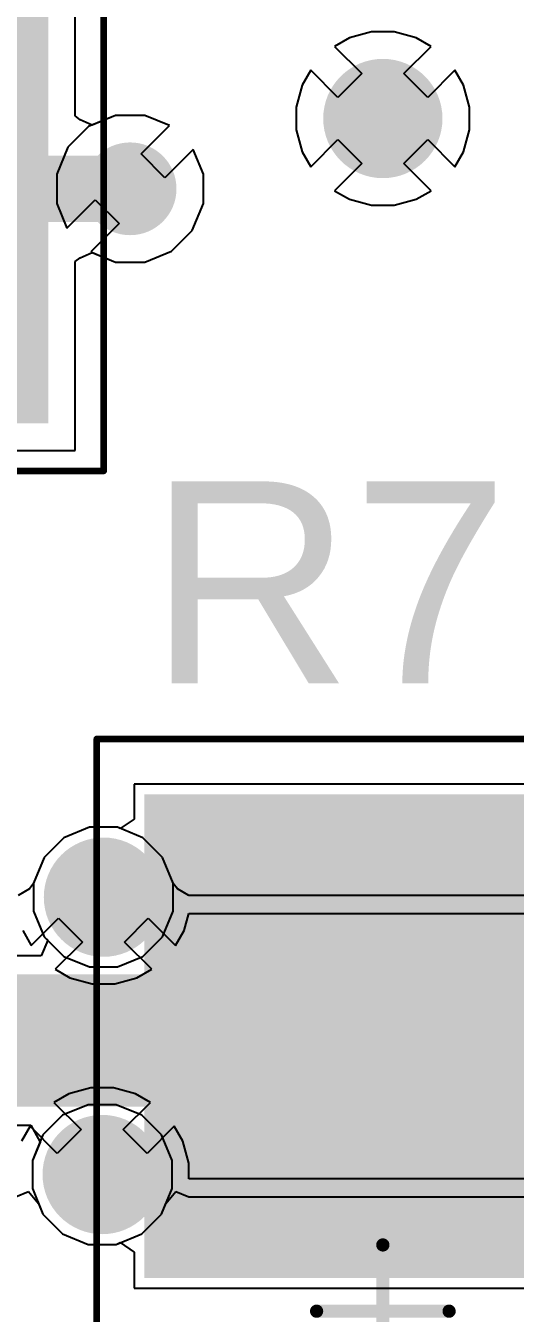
# Model space of a CAD drawing. Header units: inches. Extents: x 3 to 4.98, y 3.05 to 4.16.
# Drawn here: x 3.8309 to 3.9764, y 3.5821 to 3.9646 of the extents above; entities that cross this region are included whole.
import ezdxf

# ---------------------------------------------------------------- set-up
doc = ezdxf.new("R2010")
doc.units = ezdxf.units.IN
doc.header["$MEASUREMENT"] = 0
for name, color, linetype in [('Bottom Layer', 5, 'Continuous'), ('Bottom Solder', 6, 'Continuous'), ('Layer 1', 16, 'Continuous'), ('Layer 2', 76, 'Continuous'), ('Mechanical 15', 56, 'Continuous'), ('Top Layer', 1, 'Continuous'), ('Top Overlay', 2, 'Continuous'), ('Top Paste', 8, 'Continuous'), ('Top Solder', 216, 'Continuous'), ('Via Holes', 16, 'Continuous')]:
    doc.layers.add(name, color=color, linetype=linetype)
doc.styles.add('Arial', font='', dxfattribs={"height": 0.2})
doc.styles.get('Arial').set_extended_font_data('Arial')

# ---------------------------------------------------------------- blocks, each defined once
blk = doc.blocks.new('MSMA2512R0200FGN_2')
at = {"layer": 'Top Layer'}
for points in [[(-0.15157, -0.0689), (-0.15157, 0.0689), (-0.01181, 0.0689), (-0.01181, -0.0689)], [(0.01181, -0.0689), (0.01181, 0.0689), (0.15157, 0.0689), (0.15157, -0.0689)]]:
    blk.add_hatch(color=1, dxfattribs=at).paths.add_polyline_path(points)
at = {"layer": 'Top Paste'}
for points in [[(-0.15157, -0.0689), (-0.15157, 0.0689), (-0.01181, 0.0689), (-0.01181, -0.0689)], [(0.01181, -0.0689), (0.01181, 0.0689), (0.15157, 0.0689), (0.15157, -0.0689)]]:
    blk.add_hatch(color=8, dxfattribs=at).paths.add_polyline_path(points)
at = {"layer": 'Top Solder'}
for points in [[(-0.15354, -0.07087), (-0.15354, 0.07087), (-0.00984, 0.07087), (-0.00984, -0.07087)], [(0.00984, -0.07087), (0.00984, 0.07087), (0.15354, 0.07087), (0.15354, -0.07087)]]:
    blk.add_hatch(color=216, dxfattribs=at).paths.add_polyline_path(points)
at = {"layer": 'Mechanical 15'}
for points in [[(-0.17, 0.085, 0.00197, 0.00197, 0), (-0.17, -0.085, 0.00197, 0.00197, 0)], [(-0.17, 0.085, 0.00197, 0.00197, 0), (0.17, 0.085, 0.00197, 0.00197, 0)], [(0.17, 0.085, 0.00197, 0.00197, 0), (0.17, -0.085, 0.00197, 0.00197, 0)], [(0, 0.01969, 0.00394, 0.00394, 0), (0, -0.01969, 0.00394, 0.00394, 0)], [(-0.01969, 0, 0.00394, 0.00394, 0), (0.01969, 0, 0.00394, 0.00394, 0)], [(-0.17, -0.085, 0.00197, 0.00197, 0), (0.17, -0.085, 0.00197, 0.00197, 0)]]:
    blk.add_lwpolyline(points, format="xyseb", dxfattribs=at)
for points in [[(-0.17049, 0.085, 0.000984, 0.000984, 1), (-0.16951, 0.085, 0.000984, 0.000984, 1)], [(-0.17049, 0.085, 0.000984, 0.000984, 1), (-0.16951, 0.085, 0.000984, 0.000984, 1)], [(0.16951, 0.085, 0.000984, 0.000984, 1), (0.17049, 0.085, 0.000984, 0.000984, 1)], [(0.16951, 0.085, 0.000984, 0.000984, 1), (0.17049, 0.085, 0.000984, 0.000984, 1)], [(-0.00098, 0.01969, 0.00197, 0.00197, 1), (0.00098, 0.01969, 0.00197, 0.00197, 1)], [(-0.02067, 0, 0.00197, 0.00197, 1), (-0.0187, 0, 0.00197, 0.00197, 1)], [(0.0187, 0, 0.00197, 0.00197, 1), (0.02067, 0, 0.00197, 0.00197, 1)], [(-0.00098, -0.01969, 0.00197, 0.00197, 1), (0.00098, -0.01969, 0.00197, 0.00197, 1)], [(-0.17049, -0.085, 0.000984, 0.000984, 1), (-0.16951, -0.085, 0.000984, 0.000984, 1)], [(-0.17049, -0.085, 0.000984, 0.000984, 1), (-0.16951, -0.085, 0.000984, 0.000984, 1)], [(0.16951, -0.085, 0.000984, 0.000984, 1), (0.17049, -0.085, 0.000984, 0.000984, 1)], [(0.16951, -0.085, 0.000984, 0.000984, 1), (0.17049, -0.085, 0.000984, 0.000984, 1)]]:
    blk.add_lwpolyline(points, format="xyseb", close=True, dxfattribs=at)
blk = doc.blocks.new('MSMA2512R0200FGN_5')
at = {"layer": 'Top Layer'}
for points in [[(-0.15157, -0.0689), (-0.15157, 0.0689), (-0.01181, 0.0689), (-0.01181, -0.0689)], [(0.01181, -0.0689), (0.01181, 0.0689), (0.15157, 0.0689), (0.15157, -0.0689)]]:
    blk.add_hatch(color=1, dxfattribs=at).paths.add_polyline_path(points)
at = {"layer": 'Top Paste'}
for points in [[(-0.15157, -0.0689), (-0.15157, 0.0689), (-0.01181, 0.0689), (-0.01181, -0.0689)], [(0.01181, -0.0689), (0.01181, 0.0689), (0.15157, 0.0689), (0.15157, -0.0689)]]:
    blk.add_hatch(color=8, dxfattribs=at).paths.add_polyline_path(points)
at = {"layer": 'Top Solder'}
for points in [[(-0.15354, -0.07087), (-0.15354, 0.07087), (-0.00984, 0.07087), (-0.00984, -0.07087)], [(0.00984, -0.07087), (0.00984, 0.07087), (0.15354, 0.07087), (0.15354, -0.07087)]]:
    blk.add_hatch(color=216, dxfattribs=at).paths.add_polyline_path(points)
at = {"layer": 'Mechanical 15'}
for points in [[(-0.17, 0.085, 0.00197, 0.00197, 0), (-0.17, -0.085, 0.00197, 0.00197, 0)], [(0.17, 0.085, 0.00197, 0.00197, 0), (-0.17, 0.085, 0.00197, 0.00197, 0)], [(0.17, 0.085, 0.00197, 0.00197, 0), (0.17, -0.085, 0.00197, 0.00197, 0)], [(0, 0.01969, 0.00394, 0.00394, 0), (0, -0.01969, 0.00394, 0.00394, 0)], [(0.01969, 0, 0.00394, 0.00394, 0), (-0.01969, 0, 0.00394, 0.00394, 0)], [(0.17, -0.085, 0.00197, 0.00197, 0), (-0.17, -0.085, 0.00197, 0.00197, 0)]]:
    blk.add_lwpolyline(points, format="xyseb", dxfattribs=at)
for points in [[(-0.17049, 0.085, 0.000984, 0.000984, 1), (-0.16951, 0.085, 0.000984, 0.000984, 1)], [(-0.17049, 0.085, 0.000984, 0.000984, 1), (-0.16951, 0.085, 0.000984, 0.000984, 1)], [(0.16951, 0.085, 0.000984, 0.000984, 1), (0.17049, 0.085, 0.000984, 0.000984, 1)], [(0.16951, 0.085, 0.000984, 0.000984, 1), (0.17049, 0.085, 0.000984, 0.000984, 1)], [(-0.00098, 0.01969, 0.00197, 0.00197, 1), (0.00098, 0.01969, 0.00197, 0.00197, 1)], [(-0.02067, 0, 0.00197, 0.00197, 1), (-0.0187, 0, 0.00197, 0.00197, 1)], [(0.0187, 0, 0.00197, 0.00197, 1), (0.02067, 0, 0.00197, 0.00197, 1)], [(-0.00098, -0.01969, 0.00197, 0.00197, 1), (0.00098, -0.01969, 0.00197, 0.00197, 1)], [(-0.17049, -0.085, 0.000984, 0.000984, 1), (-0.16951, -0.085, 0.000984, 0.000984, 1)], [(-0.17049, -0.085, 0.000984, 0.000984, 1), (-0.16951, -0.085, 0.000984, 0.000984, 1)], [(0.16951, -0.085, 0.000984, 0.000984, 1), (0.17049, -0.085, 0.000984, 0.000984, 1)], [(0.16951, -0.085, 0.000984, 0.000984, 1), (0.17049, -0.085, 0.000984, 0.000984, 1)]]:
    blk.add_lwpolyline(points, format="xyseb", close=True, dxfattribs=at)

msp = doc.modelspace()

# ---------------------------------------------------------------- hatches: boundary and pattern name
at = {"layer": 'Bottom Layer'}
h = msp.add_hatch(color=5, dxfattribs=at)
edge = h.paths.add_edge_path()
edge.add_arc((3.93701, 3.93701), 0.01575, 0, 360)
h = msp.add_hatch(color=5, dxfattribs=at)
edge = h.paths.add_edge_path()
edge.add_arc((3.86191, 3.91613), 0.01181, 0, 360)
h = msp.add_hatch(color=5, dxfattribs=at)
edge = h.paths.add_edge_path()
edge.add_arc((3.85399, 3.70568), 0.01575, 0, 360)
h = msp.add_hatch(color=5, dxfattribs=at)
edge = h.paths.add_edge_path()
edge.add_arc((3.85361, 3.62328), 0.01575, 0, 360)
at = {"layer": 'Bottom Solder'}
h = msp.add_hatch(color=6, dxfattribs=at)
edge = h.paths.add_edge_path()
edge.add_arc((3.93701, 3.93701), 0.01772, 0, 360)
h = msp.add_hatch(color=6, dxfattribs=at)
edge = h.paths.add_edge_path()
edge.add_arc((3.86191, 3.91613), 0.01378, 0, 360)
h = msp.add_hatch(color=6, dxfattribs=at)
edge = h.paths.add_edge_path()
edge.add_arc((3.85399, 3.70568), 0.01772, 0, 360)
h = msp.add_hatch(color=6, dxfattribs=at)
edge = h.paths.add_edge_path()
edge.add_arc((3.85361, 3.62328), 0.01772, 0, 360)
at = {"layer": 'Layer 1'}
h = msp.add_hatch(color=16, dxfattribs=at)
edge = h.paths.add_edge_path()
edge.add_arc((3.93701, 3.93701), 0.01575, 0, 360)
h = msp.add_hatch(color=16, dxfattribs=at)
edge = h.paths.add_edge_path()
edge.add_arc((3.86191, 3.91613), 0.01181, 0, 360)
h = msp.add_hatch(color=16, dxfattribs=at)
edge = h.paths.add_edge_path()
edge.add_arc((3.85399, 3.70568), 0.01575, 0, 360)
h = msp.add_hatch(color=16, dxfattribs=at)
edge = h.paths.add_edge_path()
edge.add_arc((3.85361, 3.62328), 0.01575, 0, 360)
at = {"layer": 'Layer 2'}
h = msp.add_hatch(color=76, dxfattribs=at)
edge = h.paths.add_edge_path()
edge.add_arc((3.93701, 3.93701), 0.01575, 0, 360)
h = msp.add_hatch(color=76, dxfattribs=at)
edge = h.paths.add_edge_path()
edge.add_arc((3.86191, 3.91613), 0.01181, 0, 360)
h = msp.add_hatch(color=76, dxfattribs=at)
edge = h.paths.add_edge_path()
edge.add_arc((3.85399, 3.70568), 0.01575, 0, 360)
h = msp.add_hatch(color=76, dxfattribs=at)
edge = h.paths.add_edge_path()
edge.add_arc((3.85361, 3.62328), 0.01575, 0, 360)
at = {"layer": 'Top Layer'}
h = msp.add_hatch(color=1, dxfattribs=at)
edge = h.paths.add_edge_path()
edge.add_arc((3.93701, 3.93701), 0.01575, 0, 360)
h = msp.add_hatch(color=1, dxfattribs=at)
edge = h.paths.add_edge_path()
edge.add_arc((3.86191, 3.91613), 0.01181, 0, 360)
h = msp.add_hatch(color=1, dxfattribs=at)
edge = h.paths.add_edge_path()
edge.add_arc((3.85399, 3.70568), 0.01575, 0, 360)
h = msp.add_hatch(color=1, dxfattribs=at)
edge = h.paths.add_edge_path()
edge.add_arc((3.85361, 3.62328), 0.01575, 0, 360)
at = {"layer": 'Top Solder'}
h = msp.add_hatch(color=216, dxfattribs=at)
edge = h.paths.add_edge_path()
edge.add_arc((3.93701, 3.93701), 0.01772, 0, 360)
h = msp.add_hatch(color=216, dxfattribs=at)
edge = h.paths.add_edge_path()
edge.add_arc((3.86191, 3.91613), 0.01378, 0, 360)
h = msp.add_hatch(color=216, dxfattribs=at)
edge = h.paths.add_edge_path()
edge.add_arc((3.85399, 3.70568), 0.01772, 0, 360)
h = msp.add_hatch(color=216, dxfattribs=at)
edge = h.paths.add_edge_path()
edge.add_arc((3.85361, 3.62328), 0.01772, 0, 360)
at = {"layer": 'Via Holes'}
h = msp.add_hatch(color=7, dxfattribs=at)
edge = h.paths.add_edge_path()
edge.add_arc((3.93701, 3.93701), 0.00787, 0, 360)
h = msp.add_hatch(color=7, dxfattribs=at)
edge = h.paths.add_edge_path()
edge.add_arc((3.86191, 3.91613), 0.00787, 0, 360)
h = msp.add_hatch(color=7, dxfattribs=at)
edge = h.paths.add_edge_path()
edge.add_arc((3.85399, 3.70568), 0.00787, 0, 360)
h = msp.add_hatch(color=7, dxfattribs=at)
edge = h.paths.add_edge_path()
edge.add_arc((3.85361, 3.62328), 0.00787, 0, 360)

# ---------------------------------------------------------------- linework, layer by layer
at = {"layer": 'Bottom Layer'}
for p, q in [((3.93362, 3.96276), (3.92707, 3.961)), ((3.9404, 3.96276), (3.93362, 3.96276)), ((3.94695, 3.961), (3.9404, 3.96276)), ((3.92707, 3.961), (3.92264, 3.95844)), ((3.95137, 3.95844), (3.94695, 3.961)), ((3.92264, 3.95844), (3.93074, 3.95034)), ((3.94327, 3.95034), (3.95137, 3.95844)), ((3.91557, 3.95137), (3.91301, 3.94695)), ((3.92367, 3.94327), (3.91557, 3.95137)), ((3.95844, 3.95137), (3.95034, 3.94327)), ((3.961, 3.94695), (3.95844, 3.95137)), ((3.93074, 3.95034), (3.92367, 3.94327)), ((3.95034, 3.94327), (3.94327, 3.95034)), ((3.91301, 3.94695), (3.91126, 3.9404)), ((3.96276, 3.9404), (3.961, 3.94695)), ((3.91126, 3.9404), (3.91126, 3.93362)), ((3.96276, 3.93362), (3.96276, 3.9404)), ((3.85757, 3.93794), (3.84955, 3.93462)), ((3.86624, 3.93794), (3.85757, 3.93794)), ((3.8736, 3.93489), (3.86624, 3.93794)), ((3.84955, 3.93462), (3.84341, 3.92848)), ((3.86518, 3.92647), (3.8736, 3.93489)), ((3.91126, 3.93362), (3.91301, 3.92707)), ((3.961, 3.92707), (3.96276, 3.93362)), ((3.84341, 3.92848), (3.84009, 3.92047)), ((3.91557, 3.92264), (3.92367, 3.93074)), ((3.92367, 3.93074), (3.93074, 3.92367)), ((3.94327, 3.92367), (3.95034, 3.93074)), ((3.95034, 3.93074), (3.95844, 3.92264)), ((3.87225, 3.9194), (3.86518, 3.92647)), ((3.88067, 3.92782), (3.87225, 3.9194)), ((3.88372, 3.92047), (3.88067, 3.92782)), ((3.91301, 3.92707), (3.91557, 3.92264)), ((3.95844, 3.92264), (3.961, 3.92707)), ((3.93074, 3.92367), (3.92264, 3.91557)), ((3.95137, 3.91557), (3.94327, 3.92367)), ((3.84009, 3.92047), (3.84009, 3.91179)), ((3.88372, 3.91179), (3.88372, 3.92047)), ((3.92264, 3.91557), (3.92707, 3.91301)), ((3.92707, 3.91301), (3.93362, 3.91126)), ((3.9404, 3.91126), (3.94695, 3.91301)), ((3.94695, 3.91301), (3.95137, 3.91557)), ((3.84009, 3.91179), (3.84314, 3.90443)), ((3.84314, 3.90443), (3.85156, 3.91286)), ((3.85156, 3.91286), (3.85863, 3.90579)), ((3.8804, 3.90377), (3.88372, 3.91179)), ((3.93362, 3.91126), (3.9404, 3.91126)), ((3.85863, 3.90579), (3.85021, 3.89736)), ((3.87426, 3.89764), (3.8804, 3.90377)), ((3.85021, 3.89736), (3.85757, 3.89432)), ((3.85757, 3.89432), (3.86624, 3.89432)), ((3.86624, 3.89432), (3.87426, 3.89764)), ((3.84986, 3.72643), (3.84224, 3.72327)), ((3.85812, 3.72643), (3.84986, 3.72643)), ((3.86574, 3.72327), (3.85812, 3.72643)), ((3.84224, 3.72327), (3.8364, 3.71744)), ((3.87158, 3.71744), (3.86574, 3.72327)), ((3.8364, 3.71744), (3.83324, 3.70981)), ((3.87474, 3.70981), (3.87158, 3.71744)), ((3.83198, 3.70816), (3.82864, 3.7062)), ((3.83324, 3.70972), (3.83198, 3.70816)), ((3.83324, 3.70981), (3.83324, 3.70972)), ((3.87474, 3.70972), (3.87474, 3.70981)), ((3.876, 3.70816), (3.87474, 3.70972)), ((3.87933, 3.7062), (3.876, 3.70816)), ((4.01575, 3.7062), (3.87933, 3.7062)), ((3.83255, 3.69132), (3.84065, 3.69942)), ((3.84065, 3.69942), (3.84772, 3.69235)), ((3.86025, 3.69235), (3.86732, 3.69942)), ((3.86732, 3.69942), (3.87543, 3.69132)), ((3.87798, 3.69575), (3.87933, 3.70079)), ((3.87933, 3.70079), (4.01575, 3.70079)), ((3.83, 3.69575), (3.83255, 3.69132)), ((3.87543, 3.69132), (3.87798, 3.69575)), ((3.84772, 3.69235), (3.83962, 3.68425)), ((3.86835, 3.68425), (3.86025, 3.69235)), ((3.83962, 3.68425), (3.84405, 3.68169)), ((3.86393, 3.68169), (3.86835, 3.68425)), ((3.84405, 3.68169), (3.8506, 3.67994)), ((3.8506, 3.67994), (3.85738, 3.67994)), ((3.85738, 3.67994), (3.86393, 3.68169)), ((3.84367, 3.64728), (3.83924, 3.64472)), ((3.85022, 3.64903), (3.84367, 3.64728)), ((3.857, 3.64903), (3.85022, 3.64903)), ((3.86355, 3.64728), (3.857, 3.64903)), ((3.86797, 3.64472), (3.86355, 3.64728)), ((3.83924, 3.64472), (3.84734, 3.63662)), ((3.85987, 3.63662), (3.86797, 3.64472)), ((3.83217, 3.63765), (3.82962, 3.63322)), ((3.84027, 3.62955), (3.83217, 3.63765)), ((3.87505, 3.63765), (3.86694, 3.62955)), ((3.8776, 3.63322), (3.87505, 3.63765)), ((3.84734, 3.63662), (3.84027, 3.62955)), ((3.86694, 3.62955), (3.85987, 3.63662)), ((3.87936, 3.62667), (3.8776, 3.63322)), ((3.87936, 3.62205), (3.87936, 3.62667)), ((4.01575, 3.62205), (3.87936, 3.62205)), ((3.82786, 3.61664), (3.83169, 3.61822)), ((3.83169, 3.61822), (3.8347, 3.6147)), ((3.8347, 3.6147), (3.83602, 3.61153)), ((3.8712, 3.61153), (3.87251, 3.6147)), ((3.87251, 3.6147), (3.87553, 3.61822)), ((3.87553, 3.61822), (3.87936, 3.61664)), ((3.87936, 3.61664), (4.01575, 3.61664)), ((3.83602, 3.61153), (3.84186, 3.60569)), ((3.86536, 3.60569), (3.8712, 3.61153)), ((3.84186, 3.60569), (3.84948, 3.60254)), ((3.85774, 3.60254), (3.86536, 3.60569)), ((3.84948, 3.60254), (3.85774, 3.60254))]:
    msp.add_line(p, q, dxfattribs=at)
at = {"layer": 'Layer 1'}
for p, q in [((3.93362, 3.96276), (3.92707, 3.961)), ((3.9404, 3.96276), (3.93362, 3.96276)), ((3.94695, 3.961), (3.9404, 3.96276)), ((3.92707, 3.961), (3.92264, 3.95844)), ((3.95137, 3.95844), (3.94695, 3.961)), ((3.92264, 3.95844), (3.93074, 3.95034)), ((3.94327, 3.95034), (3.95137, 3.95844)), ((3.91557, 3.95137), (3.91301, 3.94695)), ((3.92367, 3.94327), (3.91557, 3.95137)), ((3.95844, 3.95137), (3.95034, 3.94327)), ((3.961, 3.94695), (3.95844, 3.95137)), ((3.93074, 3.95034), (3.92367, 3.94327)), ((3.95034, 3.94327), (3.94327, 3.95034)), ((3.91301, 3.94695), (3.91126, 3.9404)), ((3.96276, 3.9404), (3.961, 3.94695)), ((3.91126, 3.9404), (3.91126, 3.93362)), ((3.96276, 3.93362), (3.96276, 3.9404)), ((3.85757, 3.93794), (3.84955, 3.93462)), ((3.86624, 3.93794), (3.85757, 3.93794)), ((3.8736, 3.93489), (3.86624, 3.93794)), ((3.84955, 3.93462), (3.84341, 3.92848)), ((3.86518, 3.92647), (3.8736, 3.93489)), ((3.91126, 3.93362), (3.91301, 3.92707)), ((3.961, 3.92707), (3.96276, 3.93362)), ((3.84341, 3.92848), (3.84009, 3.92047)), ((3.91557, 3.92264), (3.92367, 3.93074)), ((3.92367, 3.93074), (3.93074, 3.92367)), ((3.94327, 3.92367), (3.95034, 3.93074)), ((3.95034, 3.93074), (3.95844, 3.92264)), ((3.87225, 3.9194), (3.86518, 3.92647)), ((3.88067, 3.92782), (3.87225, 3.9194)), ((3.88372, 3.92047), (3.88067, 3.92782)), ((3.91301, 3.92707), (3.91557, 3.92264)), ((3.95844, 3.92264), (3.961, 3.92707)), ((3.93074, 3.92367), (3.92264, 3.91557)), ((3.95137, 3.91557), (3.94327, 3.92367)), ((3.84009, 3.92047), (3.84009, 3.91179)), ((3.88372, 3.91179), (3.88372, 3.92047)), ((3.92264, 3.91557), (3.92707, 3.91301)), ((3.92707, 3.91301), (3.93362, 3.91126)), ((3.9404, 3.91126), (3.94695, 3.91301)), ((3.94695, 3.91301), (3.95137, 3.91557)), ((3.84009, 3.91179), (3.84314, 3.90443)), ((3.84314, 3.90443), (3.85156, 3.91286)), ((3.85156, 3.91286), (3.85863, 3.90579)), ((3.8804, 3.90377), (3.88372, 3.91179)), ((3.93362, 3.91126), (3.9404, 3.91126)), ((3.85863, 3.90579), (3.85021, 3.89736)), ((3.87426, 3.89764), (3.8804, 3.90377)), ((3.85021, 3.89736), (3.85757, 3.89432)), ((3.85757, 3.89432), (3.86624, 3.89432)), ((3.86624, 3.89432), (3.87426, 3.89764)), ((3.84986, 3.72643), (3.84224, 3.72327)), ((3.85812, 3.72643), (3.84986, 3.72643)), ((3.86574, 3.72327), (3.85812, 3.72643)), ((3.84224, 3.72327), (3.8364, 3.71744)), ((3.87158, 3.71744), (3.86574, 3.72327)), ((3.8364, 3.71744), (3.83324, 3.70981)), ((3.87474, 3.70981), (3.87158, 3.71744)), ((3.83324, 3.70981), (3.83324, 3.70156)), ((3.87474, 3.70156), (3.87474, 3.70981)), ((3.83324, 3.70156), (3.8364, 3.69393)), ((3.87158, 3.69393), (3.87474, 3.70156)), ((3.8364, 3.69393), (3.84224, 3.6881)), ((3.86574, 3.6881), (3.87158, 3.69393)), ((3.84224, 3.6881), (3.84986, 3.68494)), ((3.85812, 3.68494), (3.86574, 3.6881)), ((3.84986, 3.68494), (3.85812, 3.68494)), ((3.84948, 3.64403), (3.84186, 3.64087)), ((3.85774, 3.64403), (3.84948, 3.64403)), ((3.86536, 3.64087), (3.85774, 3.64403)), ((3.84186, 3.64087), (3.83602, 3.63504)), ((3.8712, 3.63504), (3.86536, 3.64087)), ((3.83602, 3.63504), (3.83286, 3.62741)), ((3.87436, 3.62741), (3.8712, 3.63504)), ((3.83286, 3.62741), (3.83286, 3.61916)), ((3.87436, 3.61916), (3.87436, 3.62741)), ((3.83286, 3.61916), (3.83602, 3.61153)), ((3.8712, 3.61153), (3.87436, 3.61916)), ((3.83602, 3.61153), (3.84186, 3.60569)), ((3.86536, 3.60569), (3.8712, 3.61153)), ((3.84186, 3.60569), (3.84948, 3.60254)), ((3.85774, 3.60254), (3.86536, 3.60569)), ((3.84948, 3.60254), (3.85774, 3.60254))]:
    msp.add_line(p, q, dxfattribs=at)
at = {"layer": 'Layer 2'}
for p, q in [((3.93362, 3.96276), (3.92707, 3.961)), ((3.9404, 3.96276), (3.93362, 3.96276)), ((3.94695, 3.961), (3.9404, 3.96276)), ((3.92707, 3.961), (3.92264, 3.95844)), ((3.95137, 3.95844), (3.94695, 3.961)), ((3.92264, 3.95844), (3.93074, 3.95034)), ((3.94327, 3.95034), (3.95137, 3.95844)), ((3.91557, 3.95137), (3.91301, 3.94695)), ((3.92367, 3.94327), (3.91557, 3.95137)), ((3.95844, 3.95137), (3.95034, 3.94327)), ((3.961, 3.94695), (3.95844, 3.95137)), ((3.93074, 3.95034), (3.92367, 3.94327)), ((3.95034, 3.94327), (3.94327, 3.95034)), ((3.91301, 3.94695), (3.91126, 3.9404)), ((3.96276, 3.9404), (3.961, 3.94695)), ((3.91126, 3.9404), (3.91126, 3.93362)), ((3.96276, 3.93362), (3.96276, 3.9404)), ((3.85757, 3.93794), (3.84955, 3.93462)), ((3.86624, 3.93794), (3.85757, 3.93794)), ((3.8736, 3.93489), (3.86624, 3.93794)), ((3.84955, 3.93462), (3.84341, 3.92848)), ((3.86518, 3.92647), (3.8736, 3.93489)), ((3.91126, 3.93362), (3.91301, 3.92707)), ((3.961, 3.92707), (3.96276, 3.93362)), ((3.84341, 3.92848), (3.84009, 3.92047)), ((3.91557, 3.92264), (3.92367, 3.93074)), ((3.92367, 3.93074), (3.93074, 3.92367)), ((3.94327, 3.92367), (3.95034, 3.93074)), ((3.95034, 3.93074), (3.95844, 3.92264)), ((3.87225, 3.9194), (3.86518, 3.92647)), ((3.88067, 3.92782), (3.87225, 3.9194)), ((3.88372, 3.92047), (3.88067, 3.92782)), ((3.91301, 3.92707), (3.91557, 3.92264)), ((3.95844, 3.92264), (3.961, 3.92707)), ((3.93074, 3.92367), (3.92264, 3.91557)), ((3.95137, 3.91557), (3.94327, 3.92367)), ((3.84009, 3.92047), (3.84009, 3.91179)), ((3.88372, 3.91179), (3.88372, 3.92047)), ((3.92264, 3.91557), (3.92707, 3.91301)), ((3.92707, 3.91301), (3.93362, 3.91126)), ((3.9404, 3.91126), (3.94695, 3.91301)), ((3.94695, 3.91301), (3.95137, 3.91557)), ((3.84009, 3.91179), (3.84314, 3.90443)), ((3.84314, 3.90443), (3.85156, 3.91286)), ((3.85156, 3.91286), (3.85863, 3.90579)), ((3.8804, 3.90377), (3.88372, 3.91179)), ((3.93362, 3.91126), (3.9404, 3.91126)), ((3.85863, 3.90579), (3.85021, 3.89736)), ((3.87426, 3.89764), (3.8804, 3.90377)), ((3.85021, 3.89736), (3.85757, 3.89432)), ((3.85757, 3.89432), (3.86624, 3.89432)), ((3.86624, 3.89432), (3.87426, 3.89764)), ((3.84986, 3.72643), (3.84224, 3.72327)), ((3.85812, 3.72643), (3.84986, 3.72643)), ((3.86574, 3.72327), (3.85812, 3.72643)), ((3.84224, 3.72327), (3.8364, 3.71744)), ((3.87158, 3.71744), (3.86574, 3.72327)), ((3.8364, 3.71744), (3.83324, 3.70981)), ((3.87474, 3.70981), (3.87158, 3.71744)), ((3.83324, 3.70981), (3.83324, 3.70156)), ((3.87474, 3.70156), (3.87474, 3.70981)), ((3.83324, 3.70156), (3.8364, 3.69393)), ((3.87158, 3.69393), (3.87474, 3.70156)), ((3.8364, 3.69393), (3.84224, 3.6881)), ((3.86574, 3.6881), (3.87158, 3.69393)), ((3.84224, 3.6881), (3.84986, 3.68494)), ((3.85812, 3.68494), (3.86574, 3.6881)), ((3.84986, 3.68494), (3.85812, 3.68494)), ((3.84948, 3.64403), (3.84186, 3.64087)), ((3.85774, 3.64403), (3.84948, 3.64403)), ((3.86536, 3.64087), (3.85774, 3.64403)), ((3.84186, 3.64087), (3.83602, 3.63504)), ((3.8712, 3.63504), (3.86536, 3.64087)), ((3.83602, 3.63504), (3.83286, 3.62741)), ((3.87436, 3.62741), (3.8712, 3.63504)), ((3.83286, 3.62741), (3.83286, 3.61916)), ((3.87436, 3.61916), (3.87436, 3.62741)), ((3.83286, 3.61916), (3.83602, 3.61153)), ((3.8712, 3.61153), (3.87436, 3.61916)), ((3.83602, 3.61153), (3.84186, 3.60569)), ((3.86536, 3.60569), (3.8712, 3.61153)), ((3.84186, 3.60569), (3.84948, 3.60254)), ((3.85774, 3.60254), (3.86536, 3.60569)), ((3.84948, 3.60254), (3.85774, 3.60254))]:
    msp.add_line(p, q, dxfattribs=at)
at = {"layer": 'Top Layer'}
for p, q in [((3.84563, 3.93777), (3.84563, 3.99622)), ((3.93362, 3.96276), (3.92707, 3.961)), ((3.9404, 3.96276), (3.93362, 3.96276)), ((3.94695, 3.961), (3.9404, 3.96276)), ((3.92707, 3.961), (3.92264, 3.95844)), ((3.95137, 3.95844), (3.94695, 3.961)), ((3.92264, 3.95844), (3.93074, 3.95034)), ((3.94327, 3.95034), (3.95137, 3.95844)), ((3.91557, 3.95137), (3.91301, 3.94695)), ((3.92367, 3.94327), (3.91557, 3.95137)), ((3.95844, 3.95137), (3.95034, 3.94327)), ((3.961, 3.94695), (3.95844, 3.95137)), ((3.93074, 3.95034), (3.92367, 3.94327)), ((3.95034, 3.94327), (3.94327, 3.95034)), ((3.91301, 3.94695), (3.91126, 3.9404)), ((3.96276, 3.9404), (3.961, 3.94695)), ((3.91126, 3.9404), (3.91126, 3.93362)), ((3.96276, 3.93362), (3.96276, 3.9404)), ((3.84708, 3.9366), (3.84563, 3.93777)), ((3.85063, 3.93507), (3.84708, 3.9366)), ((3.85757, 3.93794), (3.85063, 3.93507)), ((3.86624, 3.93794), (3.85757, 3.93794)), ((3.8736, 3.93489), (3.86624, 3.93794)), ((3.86518, 3.92647), (3.8736, 3.93489)), ((3.91126, 3.93362), (3.91301, 3.92707)), ((3.961, 3.92707), (3.96276, 3.93362)), ((3.91557, 3.92264), (3.92367, 3.93074)), ((3.92367, 3.93074), (3.93074, 3.92367)), ((3.94327, 3.92367), (3.95034, 3.93074)), ((3.95034, 3.93074), (3.95844, 3.92264)), ((3.87225, 3.9194), (3.86518, 3.92647)), ((3.88067, 3.92782), (3.87225, 3.9194)), ((3.88372, 3.92047), (3.88067, 3.92782)), ((3.91301, 3.92707), (3.91557, 3.92264)), ((3.95844, 3.92264), (3.961, 3.92707)), ((3.93074, 3.92367), (3.92264, 3.91557)), ((3.95137, 3.91557), (3.94327, 3.92367)), ((3.88372, 3.91179), (3.88372, 3.92047)), ((3.92264, 3.91557), (3.92707, 3.91301)), ((3.92707, 3.91301), (3.93362, 3.91126)), ((3.9404, 3.91126), (3.94695, 3.91301)), ((3.94695, 3.91301), (3.95137, 3.91557)), ((3.8804, 3.90377), (3.88372, 3.91179)), ((3.93362, 3.91126), (3.9404, 3.91126)), ((3.87426, 3.89764), (3.8804, 3.90377)), ((3.84563, 3.89449), (3.84708, 3.89565)), ((3.84563, 3.83843), (3.84563, 3.89449)), ((3.84708, 3.89565), (3.85063, 3.89719)), ((3.85063, 3.89719), (3.85757, 3.89432)), ((3.85757, 3.89432), (3.86624, 3.89432)), ((3.86624, 3.89432), (3.87426, 3.89764)), ((3.78895, 3.83843), (3.84563, 3.83843)), ((4.01091, 3.73925), (3.86311, 3.73925)), ((3.86311, 3.73925), (3.86311, 3.72886)), ((3.84986, 3.72643), (3.84224, 3.72327)), ((3.85812, 3.72643), (3.84986, 3.72643)), ((3.85895, 3.72609), (3.85812, 3.72643)), ((3.86311, 3.72886), (3.85895, 3.72609)), ((3.84224, 3.72327), (3.8364, 3.71744)), ((3.8364, 3.71744), (3.83324, 3.70981)), ((3.83324, 3.70981), (3.83324, 3.70156)), ((3.83324, 3.70156), (3.8364, 3.69393)), ((3.83744, 3.69289), (3.83553, 3.68827)), ((3.8364, 3.69393), (3.83744, 3.69289)), ((3.83553, 3.68827), (3.76765, 3.68827)), ((3.76287, 3.63793), (3.83238, 3.63793)), ((3.83238, 3.63793), (3.83515, 3.63293)), ((3.83515, 3.63293), (3.83286, 3.62741)), ((3.83286, 3.62741), (3.83286, 3.61916)), ((3.83286, 3.61916), (3.83602, 3.61153)), ((3.83602, 3.61153), (3.84186, 3.60569)), ((3.84186, 3.60569), (3.84948, 3.60254)), ((3.84948, 3.60254), (3.85774, 3.60254)), ((3.85774, 3.60254), (3.85895, 3.60304)), ((3.85895, 3.60304), (3.86311, 3.60026)), ((3.86311, 3.60026), (3.86311, 3.58949)), ((3.86311, 3.58949), (4.01091, 3.58949))]:
    msp.add_line(p, q, dxfattribs=at)
for points in [[(3.76694, 3.91613, 0.01969, 0.01969, 0), (3.86191, 3.91613, 0.01969, 0.01969, 0)], [(3.73508, 3.6631, 0.03937, 0.03937, 0), (3.93574, 3.6631, 0.03937, 0.03937, 0)]]:
    msp.add_lwpolyline(points, format="xyseb", dxfattribs=at)
for points in [[(3.85698, 3.91613, 0.00984, 0.00984, 1), (3.86683, 3.91613, 0.00984, 0.00984, 1)], [(3.92589, 3.6631, 0.01969, 0.01969, 1), (3.94558, 3.6631, 0.01969, 0.01969, 1)]]:
    msp.add_lwpolyline(points, format="xyseb", close=True, dxfattribs=at)

# ---------------------------------------------------------------- block references
for name, p, rotation in [('MSMA2512R0200FGN_5', (3.68406, 3.91732), 180), ('MSMA2512R0200FGN_2', (3.93701, 3.58268), 90)]:
    msp.add_blockref(name, p, dxfattribs=dict(rotation=rotation))

# ---------------------------------------------------------------- texts
at = {"layer": 'Top Overlay', "style": 'Arial'}
msp.add_text('R7', height=0.06, dxfattribs=at).set_placement((3.86734, 3.76922))

doc.saveas('drawing.dxf')
